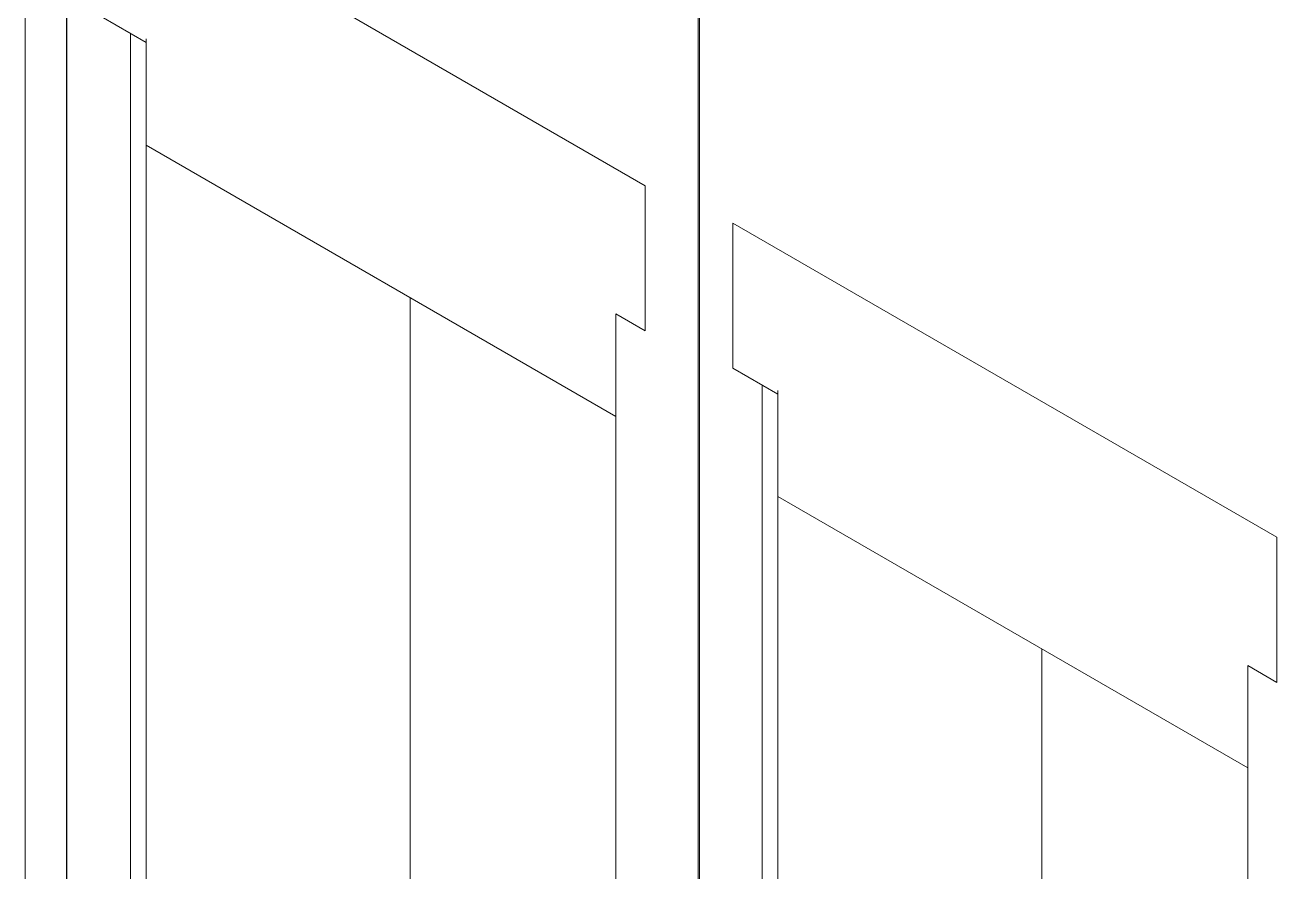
# Model space of a CAD drawing. Header units: inches. Extents: x 67578 to 72421, y -34894 to -31675.
# Drawn here: x 69695.46 to 69729.11, y -33333.8 to -33311.05 of the extents above; entities that cross this region are included whole.
import ezdxf

# ---------------------------------------------------------------- set-up
doc = ezdxf.new("R2010")
doc.units = ezdxf.units.IN
doc.header["$MEASUREMENT"] = 0

# ---------------------------------------------------------------- blocks, each defined once
blk = doc.blocks.new('ET200S')
at = {"lineweight": 0}
for p, q in [((64.727, -33.379), (64.727, 36.932)), ((65.428, 36.929), (65.428, -28.555)), ((65.434, -33.379), (65.434, 36.932)), ((76.1, 30.994), (76.1, -34.49)), ((76.122, -34.556), (76.122, 30.927)), ((66.011, 25.579), (75.203, 20.272)), ((66.011, 23.13), (66.772, 22.69)), ((66.506, 22.844), (66.506, -16.348)), ((66.772, -16.195), (66.772, 22.753)), ((74.708, 16.379), (66.772, 20.961)), ((75.203, 20.272), (75.203, 17.823)), ((76.682, 19.644), (76.682, 17.195)), ((76.682, 19.644), (85.875, 14.337)), ((71.231, 18.387), (71.231, -18.356)), ((74.708, 18.108), (74.708, -21.084)), ((74.708, 18.108), (75.203, 17.823)), ((76.682, 17.195), (77.444, 16.755)), ((77.177, 16.909), (77.177, -22.283)), ((77.444, -22.129), (77.444, 16.818)), ((85.38, 10.444), (77.444, 15.026)), ((85.875, 14.337), (85.875, 11.888)), ((81.903, 12.452), (81.903, -24.291)), ((85.38, 12.173), (85.38, -27.019)), ((85.38, 12.173), (85.875, 11.888))]:
    blk.add_line(p, q, dxfattribs=at)

msp = doc.modelspace()

# ---------------------------------------------------------------- block references
at = {"xscale": 1.59100124616462, "yscale": 1.59100124616462, "zscale": 1.59100124616462}
msp.add_blockref('ET200S', (69592.479, -33347.624), dxfattribs=at)

doc.saveas('drawing.dxf')
